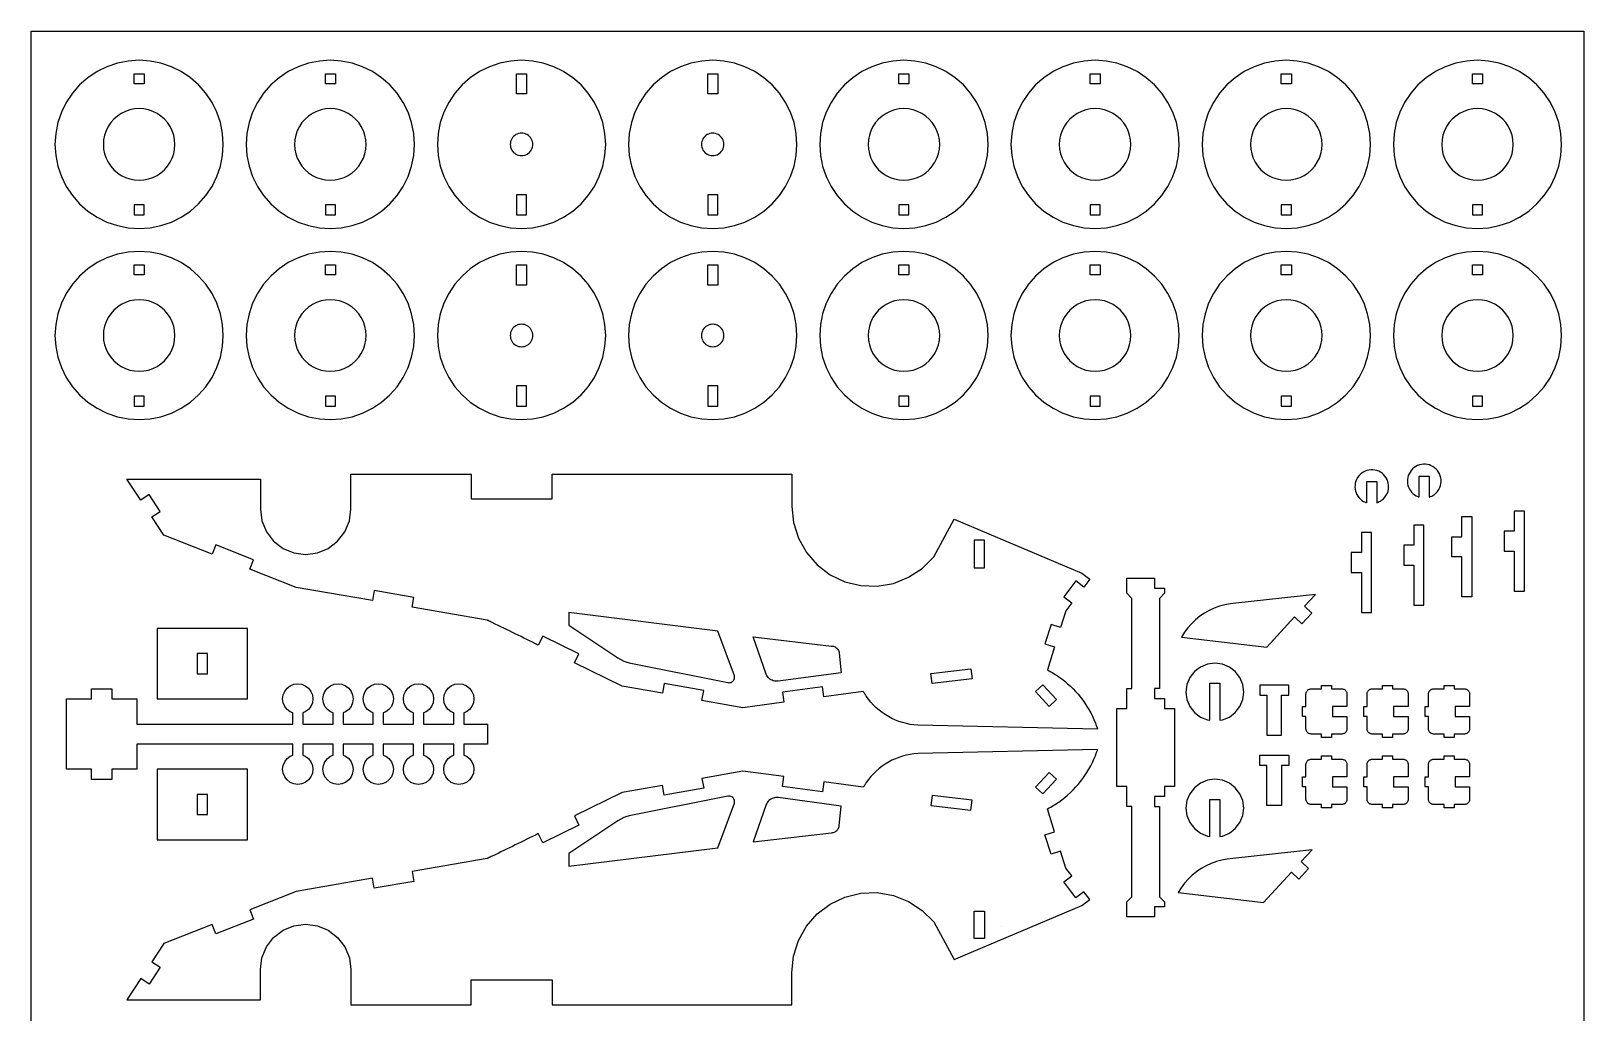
# Model space of a CAD drawing. Extents: x 2.3 to 41, y 0.4 to 54.2.
# Drawn here: x 2.27 to 40.95, y 29.72 to 54.19 of the extents above; entities that cross this region are included whole.
import ezdxf

# ---------------------------------------------------------------- set-up
doc = ezdxf.new("R2010")
doc.units = 0
doc.header["$MEASUREMENT"] = 0
doc.layers.get('0').update_dxf_attribs({"linetype": 'CONTINUOUS'})
doc.layers.add('ENGRAVE', color=1, linetype='CONTINUOUS')
doc.layers.add('LAYER_1', color=18, linetype='CONTINUOUS')

msp = doc.modelspace()

# ---------------------------------------------------------------- linework, layer by layer
msp.add_lwpolyline([(2.27, 0.425), (2.27, 54.192), (40.951, 54.192), (40.951, 0.425)], close=True)
at = {"layer": 'ENGRAVE'}
for points in [[(15.665, 39.7), (15.665, 39.386), (16.884, 38.57), (16.957, 38.526), (17.034, 38.49), (17.087, 38.47), (17.169, 38.446), (19.626, 37.956), (19.651, 37.952), (19.677, 37.954), (19.702, 37.96), (19.726, 37.971), (19.747, 37.986), (19.765, 38.004), (19.779, 38.026), (19.789, 38.05), (19.794, 38.075), (19.795, 38.101), (19.791, 38.126), (19.379, 39.239)], [(20.61, 38.108), (20.594, 38.134), (20.581, 38.161), (20.253, 39.095), (22.207, 38.864), (22.23, 38.863), (22.254, 38.859), (22.277, 38.852), (22.298, 38.842), (22.319, 38.829), (22.337, 38.814), (22.354, 38.797), (22.369, 38.778), (22.381, 38.758), (22.39, 38.736), (22.397, 38.713), (22.4, 38.69), (22.451, 38.2), (20.876, 37.989), (20.846, 37.987), (20.815, 37.988), (20.785, 37.993), (20.755, 38), (20.727, 38.011), (20.699, 38.025), (20.674, 38.042), (20.65, 38.062), (20.629, 38.083)], [(15.665, 33.378), (19.379, 33.839), (19.791, 34.952), (19.795, 34.977), (19.794, 35.003), (19.789, 35.028), (19.779, 35.052), (19.765, 35.074), (19.747, 35.092), (19.726, 35.107), (19.702, 35.118), (19.677, 35.124), (19.651, 35.126), (19.626, 35.123), (17.169, 34.632), (17.087, 34.609), (17.034, 34.588), (16.957, 34.552), (16.884, 34.508), (15.665, 33.692)], [(20.253, 33.983), (22.207, 34.214), (22.23, 34.215), (22.254, 34.22), (22.277, 34.227), (22.298, 34.236), (22.319, 34.249), (22.337, 34.264), (22.354, 34.281), (22.369, 34.3), (22.381, 34.32), (22.39, 34.342), (22.397, 34.365), (22.4, 34.389), (22.451, 34.878), (20.876, 35.089), (20.846, 35.091), (20.815, 35.09), (20.785, 35.086), (20.755, 35.078), (20.727, 35.067), (20.699, 35.053), (20.674, 35.036), (20.65, 35.017), (20.629, 34.995), (20.61, 34.971), (20.594, 34.945), (20.581, 34.917)]]:
    msp.add_lwpolyline(points, close=True, dxfattribs=at)
at = {"layer": 'LAYER_1'}
for points in [[(3.147, 50.319), (3.299, 50.091), (3.48, 49.885), (3.686, 49.704), (3.914, 49.552), (4.16, 49.431), (4.42, 49.343), (4.688, 49.289), (4.962, 49.271), (5.236, 49.289), (5.504, 49.343), (5.764, 49.431), (6.01, 49.552), (6.238, 49.704), (6.444, 49.885), (6.625, 50.091), (6.777, 50.319), (6.898, 50.565), (6.986, 50.825), (7.04, 51.094), (7.058, 51.367), (7.04, 51.641), (6.986, 51.91), (6.898, 52.169), (6.777, 52.415), (6.625, 52.643), (6.444, 52.849), (6.238, 53.03), (6.01, 53.182), (5.764, 53.303), (5.504, 53.391), (5.236, 53.445), (4.962, 53.463), (4.688, 53.445), (4.42, 53.391), (4.16, 53.303), (3.914, 53.182), (3.686, 53.03), (3.48, 52.849), (3.299, 52.643), (3.147, 52.415), (3.026, 52.169), (2.938, 51.91), (2.884, 51.641), (2.866, 51.367), (2.884, 51.094), (2.938, 50.825), (3.026, 50.565)], [(7.91, 50.319), (8.062, 50.091), (8.243, 49.885), (8.449, 49.704), (8.677, 49.552), (8.922, 49.431), (9.182, 49.343), (9.451, 49.289), (9.724, 49.271), (9.998, 49.289), (10.267, 49.343), (10.526, 49.431), (10.772, 49.552), (11, 49.704), (11.206, 49.885), (11.387, 50.091), (11.539, 50.319), (11.661, 50.565), (11.749, 50.825), (11.802, 51.094), (11.82, 51.367), (11.802, 51.641), (11.749, 51.91), (11.661, 52.169), (11.539, 52.415), (11.387, 52.643), (11.206, 52.849), (11, 53.03), (10.772, 53.182), (10.526, 53.303), (10.267, 53.391), (9.998, 53.445), (9.724, 53.463), (9.451, 53.445), (9.182, 53.391), (8.922, 53.303), (8.677, 53.182), (8.449, 53.03), (8.243, 52.849), (8.062, 52.643), (7.91, 52.415), (7.788, 52.169), (7.7, 51.91), (7.647, 51.641), (7.629, 51.367), (7.647, 51.094), (7.7, 50.825), (7.788, 50.565)], [(12.672, 50.319), (12.824, 50.091), (13.005, 49.885), (13.211, 49.704), (13.439, 49.552), (13.685, 49.431), (13.944, 49.343), (14.213, 49.289), (14.487, 49.271), (14.76, 49.289), (15.029, 49.343), (15.289, 49.431), (15.535, 49.552), (15.763, 49.704), (15.969, 49.885), (16.15, 50.091), (16.302, 50.319), (16.423, 50.565), (16.511, 50.825), (16.565, 51.094), (16.583, 51.367), (16.565, 51.641), (16.511, 51.91), (16.423, 52.169), (16.302, 52.415), (16.15, 52.643), (15.969, 52.849), (15.763, 53.03), (15.535, 53.182), (15.289, 53.303), (15.029, 53.391), (14.76, 53.445), (14.487, 53.463), (14.213, 53.445), (13.944, 53.391), (13.685, 53.303), (13.439, 53.182), (13.211, 53.03), (13.005, 52.849), (12.824, 52.643), (12.672, 52.415), (12.551, 52.169), (12.463, 51.91), (12.409, 51.641), (12.391, 51.367), (12.409, 51.094), (12.463, 50.825), (12.551, 50.565)], [(17.434, 50.319), (17.587, 50.091), (17.767, 49.885), (17.974, 49.704), (18.201, 49.552), (18.447, 49.431), (18.707, 49.343), (18.976, 49.289), (19.249, 49.271), (19.523, 49.289), (19.792, 49.343), (20.051, 49.431), (20.297, 49.552), (20.525, 49.704), (20.731, 49.885), (20.912, 50.091), (21.064, 50.319), (21.186, 50.565), (21.274, 50.825), (21.327, 51.094), (21.345, 51.367), (21.327, 51.641), (21.274, 51.91), (21.186, 52.169), (21.064, 52.415), (20.912, 52.643), (20.731, 52.849), (20.525, 53.03), (20.297, 53.182), (20.051, 53.303), (19.792, 53.391), (19.523, 53.445), (19.249, 53.463), (18.976, 53.445), (18.707, 53.391), (18.447, 53.303), (18.201, 53.182), (17.974, 53.03), (17.767, 52.849), (17.587, 52.643), (17.434, 52.415), (17.313, 52.169), (17.225, 51.91), (17.172, 51.641), (17.154, 51.367), (17.172, 51.094), (17.225, 50.825), (17.313, 50.565)], [(22.197, 50.319), (22.349, 50.091), (22.53, 49.885), (22.736, 49.704), (22.964, 49.552), (23.21, 49.431), (23.469, 49.343), (23.738, 49.289), (24.012, 49.271), (24.285, 49.289), (24.554, 49.343), (24.814, 49.431), (25.06, 49.552), (25.288, 49.704), (25.494, 49.885), (25.674, 50.091), (25.827, 50.319), (25.948, 50.565), (26.036, 50.825), (26.09, 51.094), (26.107, 51.367), (26.09, 51.641), (26.036, 51.91), (25.948, 52.169), (25.827, 52.415), (25.674, 52.643), (25.494, 52.849), (25.288, 53.03), (25.06, 53.182), (24.814, 53.303), (24.554, 53.391), (24.285, 53.445), (24.012, 53.463), (23.738, 53.445), (23.469, 53.391), (23.21, 53.303), (22.964, 53.182), (22.736, 53.03), (22.53, 52.849), (22.349, 52.643), (22.197, 52.415), (22.076, 52.169), (21.987, 51.91), (21.934, 51.641), (21.916, 51.367), (21.934, 51.094), (21.987, 50.825), (22.076, 50.565)], [(27.112, 50.091), (27.292, 49.885), (27.498, 49.704), (27.726, 49.552), (27.972, 49.431), (28.232, 49.343), (28.501, 49.289), (28.774, 49.271), (29.048, 49.289), (29.317, 49.343), (29.576, 49.431), (29.822, 49.552), (30.05, 49.704), (30.256, 49.885), (30.437, 50.091), (30.589, 50.319), (30.71, 50.565), (30.798, 50.825), (30.852, 51.094), (30.87, 51.367), (30.852, 51.641), (30.798, 51.91), (30.71, 52.169), (30.589, 52.415), (30.437, 52.643), (30.256, 52.849), (30.05, 53.03), (29.822, 53.182), (29.576, 53.303), (29.317, 53.391), (29.048, 53.445), (28.774, 53.463), (28.501, 53.445), (28.232, 53.391), (27.972, 53.303), (27.726, 53.182), (27.498, 53.03), (27.292, 52.849), (27.112, 52.643), (26.959, 52.415), (26.838, 52.169), (26.75, 51.91), (26.696, 51.641), (26.679, 51.367), (26.696, 51.094), (26.75, 50.825), (26.838, 50.565), (26.959, 50.319)], [(31.874, 50.091), (32.055, 49.885), (32.261, 49.704), (32.489, 49.552), (32.735, 49.431), (32.994, 49.343), (33.263, 49.289), (33.537, 49.271), (33.81, 49.289), (34.079, 49.343), (34.339, 49.431), (34.584, 49.552), (34.812, 49.704), (35.019, 49.885), (35.199, 50.091), (35.352, 50.319), (35.473, 50.565), (35.561, 50.825), (35.614, 51.094), (35.632, 51.367), (35.614, 51.641), (35.561, 51.91), (35.473, 52.169), (35.352, 52.415), (35.199, 52.643), (35.019, 52.849), (34.812, 53.03), (34.584, 53.182), (34.339, 53.303), (34.079, 53.391), (33.81, 53.445), (33.537, 53.463), (33.263, 53.445), (32.994, 53.391), (32.735, 53.303), (32.489, 53.182), (32.261, 53.03), (32.055, 52.849), (31.874, 52.643), (31.722, 52.415), (31.6, 52.169), (31.512, 51.91), (31.459, 51.641), (31.441, 51.367), (31.459, 51.094), (31.512, 50.825), (31.6, 50.565), (31.722, 50.319)], [(36.636, 50.091), (36.817, 49.885), (37.023, 49.704), (37.251, 49.552), (37.497, 49.431), (37.757, 49.343), (38.026, 49.289), (38.299, 49.271), (38.573, 49.289), (38.841, 49.343), (39.101, 49.431), (39.347, 49.552), (39.575, 49.704), (39.781, 49.885), (39.962, 50.091), (40.114, 50.319), (40.235, 50.565), (40.323, 50.825), (40.377, 51.094), (40.395, 51.367), (40.377, 51.641), (40.323, 51.91), (40.235, 52.169), (40.114, 52.415), (39.962, 52.643), (39.781, 52.849), (39.575, 53.03), (39.347, 53.182), (39.101, 53.303), (38.841, 53.391), (38.573, 53.445), (38.299, 53.463), (38.026, 53.445), (37.757, 53.391), (37.497, 53.303), (37.251, 53.182), (37.023, 53.03), (36.817, 52.849), (36.636, 52.643), (36.484, 52.415), (36.363, 52.169), (36.275, 51.91), (36.221, 51.641), (36.203, 51.367), (36.221, 51.094), (36.275, 50.825), (36.363, 50.565), (36.484, 50.319)], [(4.837, 53.125), (5.087, 53.125), (5.087, 52.875), (4.837, 52.875)], [(9.6, 53.125), (9.849, 53.125), (9.849, 52.875), (9.6, 52.875)], [(14.362, 52.624), (14.362, 53.125), (14.612, 53.125), (14.612, 52.624)], [(19.124, 52.624), (19.124, 53.125), (19.374, 53.125), (19.374, 52.624)], [(23.887, 53.125), (24.137, 53.125), (24.137, 52.875), (23.887, 52.875)], [(28.649, 53.125), (28.899, 53.125), (28.899, 52.875), (28.649, 52.875)], [(33.412, 53.125), (33.662, 53.125), (33.662, 52.875), (33.412, 52.875)], [(38.174, 53.125), (38.424, 53.125), (38.424, 52.875), (38.174, 52.875)], [(4.139, 51.026), (4.19, 50.922), (4.255, 50.825), (4.332, 50.737), (4.42, 50.66), (4.516, 50.595), (4.621, 50.544), (4.731, 50.506), (4.846, 50.484), (4.962, 50.476), (5.078, 50.484), (5.193, 50.506), (5.303, 50.544), (5.408, 50.595), (5.505, 50.66), (5.592, 50.737), (5.669, 50.825), (5.734, 50.922), (5.785, 51.026), (5.823, 51.136), (5.846, 51.251), (5.853, 51.367), (5.846, 51.483), (5.823, 51.598), (5.785, 51.708), (5.734, 51.813), (5.669, 51.91), (5.592, 51.997), (5.505, 52.074), (5.408, 52.139), (5.303, 52.19), (5.193, 52.228), (5.078, 52.251), (4.962, 52.258), (4.846, 52.251), (4.731, 52.228), (4.621, 52.19), (4.516, 52.139), (4.42, 52.074), (4.332, 51.997), (4.255, 51.91), (4.19, 51.813), (4.139, 51.708), (4.101, 51.598), (4.078, 51.483), (4.071, 51.367), (4.078, 51.251), (4.101, 51.136)], [(8.901, 51.026), (8.953, 50.922), (9.017, 50.825), (9.094, 50.737), (9.182, 50.66), (9.279, 50.595), (9.383, 50.544), (9.494, 50.506), (9.608, 50.484), (9.724, 50.476), (9.841, 50.484), (9.955, 50.506), (10.066, 50.544), (10.17, 50.595), (10.267, 50.66), (10.355, 50.737), (10.431, 50.825), (10.496, 50.922), (10.548, 51.026), (10.585, 51.136), (10.608, 51.251), (10.616, 51.367), (10.608, 51.483), (10.585, 51.598), (10.548, 51.708), (10.496, 51.813), (10.431, 51.91), (10.355, 51.997), (10.267, 52.074), (10.17, 52.139), (10.066, 52.19), (9.955, 52.228), (9.841, 52.251), (9.724, 52.258), (9.608, 52.251), (9.494, 52.228), (9.383, 52.19), (9.279, 52.139), (9.182, 52.074), (9.094, 51.997), (9.017, 51.91), (8.953, 51.813), (8.901, 51.708), (8.864, 51.598), (8.841, 51.483), (8.833, 51.367), (8.841, 51.251), (8.864, 51.136)], [(23.188, 51.026), (23.24, 50.922), (23.305, 50.825), (23.382, 50.737), (23.469, 50.66), (23.566, 50.595), (23.671, 50.544), (23.781, 50.506), (23.895, 50.484), (24.012, 50.476), (24.128, 50.484), (24.242, 50.506), (24.353, 50.544), (24.457, 50.595), (24.554, 50.66), (24.642, 50.737), (24.719, 50.825), (24.784, 50.922), (24.835, 51.026), (24.873, 51.136), (24.895, 51.251), (24.903, 51.367), (24.895, 51.483), (24.873, 51.598), (24.835, 51.708), (24.784, 51.813), (24.719, 51.91), (24.642, 51.997), (24.554, 52.074), (24.457, 52.139), (24.353, 52.19), (24.242, 52.228), (24.128, 52.251), (24.012, 52.258), (23.895, 52.251), (23.781, 52.228), (23.671, 52.19), (23.566, 52.139), (23.469, 52.074), (23.382, 51.997), (23.305, 51.91), (23.24, 51.813), (23.188, 51.708), (23.151, 51.598), (23.128, 51.483), (23.121, 51.367), (23.128, 51.251), (23.151, 51.136)], [(28.002, 50.922), (28.067, 50.825), (28.144, 50.737), (28.232, 50.66), (28.329, 50.595), (28.433, 50.544), (28.544, 50.506), (28.658, 50.484), (28.774, 50.476), (28.891, 50.484), (29.005, 50.506), (29.115, 50.544), (29.22, 50.595), (29.317, 50.66), (29.404, 50.737), (29.481, 50.825), (29.546, 50.922), (29.598, 51.026), (29.635, 51.136), (29.658, 51.251), (29.665, 51.367), (29.658, 51.483), (29.635, 51.598), (29.598, 51.708), (29.546, 51.813), (29.481, 51.91), (29.404, 51.997), (29.317, 52.074), (29.22, 52.139), (29.115, 52.19), (29.005, 52.228), (28.891, 52.251), (28.774, 52.258), (28.658, 52.251), (28.544, 52.228), (28.433, 52.19), (28.329, 52.139), (28.232, 52.074), (28.144, 51.997), (28.067, 51.91), (28.002, 51.813), (27.951, 51.708), (27.913, 51.598), (27.891, 51.483), (27.883, 51.367), (27.891, 51.251), (27.913, 51.136), (27.951, 51.026)], [(32.765, 50.922), (32.83, 50.825), (32.906, 50.737), (32.994, 50.66), (33.091, 50.595), (33.196, 50.544), (33.306, 50.506), (33.42, 50.484), (33.537, 50.476), (33.653, 50.484), (33.767, 50.506), (33.878, 50.544), (33.982, 50.595), (34.079, 50.66), (34.167, 50.737), (34.244, 50.825), (34.308, 50.922), (34.36, 51.026), (34.397, 51.136), (34.42, 51.251), (34.428, 51.367), (34.42, 51.483), (34.397, 51.598), (34.36, 51.708), (34.308, 51.813), (34.244, 51.91), (34.167, 51.997), (34.079, 52.074), (33.982, 52.139), (33.878, 52.19), (33.767, 52.228), (33.653, 52.251), (33.537, 52.258), (33.42, 52.251), (33.306, 52.228), (33.196, 52.19), (33.091, 52.139), (32.994, 52.074), (32.906, 51.997), (32.83, 51.91), (32.765, 51.813), (32.713, 51.708), (32.676, 51.598), (32.653, 51.483), (32.645, 51.367), (32.653, 51.251), (32.676, 51.136), (32.713, 51.026)], [(37.592, 50.825), (37.669, 50.737), (37.757, 50.66), (37.853, 50.595), (37.958, 50.544), (38.068, 50.506), (38.183, 50.484), (38.299, 50.476), (38.415, 50.484), (38.53, 50.506), (38.64, 50.544), (38.745, 50.595), (38.842, 50.66), (38.929, 50.737), (39.006, 50.825), (39.071, 50.922), (39.122, 51.026), (39.16, 51.136), (39.183, 51.251), (39.19, 51.367), (39.183, 51.483), (39.16, 51.598), (39.122, 51.708), (39.071, 51.813), (39.006, 51.91), (38.929, 51.997), (38.842, 52.074), (38.745, 52.139), (38.64, 52.19), (38.53, 52.228), (38.415, 52.251), (38.299, 52.258), (38.183, 52.251), (38.068, 52.228), (37.958, 52.19), (37.853, 52.139), (37.757, 52.074), (37.669, 51.997), (37.592, 51.91), (37.527, 51.813), (37.476, 51.708), (37.438, 51.598), (37.416, 51.483), (37.408, 51.367), (37.416, 51.251), (37.438, 51.136), (37.476, 51.026), (37.527, 50.922)], [(14.228, 51.26), (14.244, 51.227), (14.265, 51.197), (14.289, 51.169), (14.316, 51.145), (14.347, 51.125), (14.38, 51.108), (14.414, 51.097), (14.45, 51.09), (14.487, 51.087), (14.523, 51.09), (14.559, 51.097), (14.594, 51.108), (14.627, 51.125), (14.657, 51.145), (14.685, 51.169), (14.709, 51.197), (14.729, 51.227), (14.746, 51.26), (14.757, 51.295), (14.765, 51.331), (14.767, 51.367), (14.765, 51.404), (14.757, 51.44), (14.746, 51.474), (14.729, 51.507), (14.709, 51.538), (14.685, 51.565), (14.657, 51.589), (14.627, 51.61), (14.594, 51.626), (14.559, 51.638), (14.523, 51.645), (14.487, 51.647), (14.45, 51.645), (14.414, 51.638), (14.38, 51.626), (14.347, 51.61), (14.316, 51.589), (14.289, 51.565), (14.265, 51.538), (14.244, 51.507), (14.228, 51.474), (14.216, 51.44), (14.209, 51.404), (14.207, 51.367), (14.209, 51.331), (14.216, 51.295)], [(18.991, 51.26), (19.007, 51.227), (19.027, 51.197), (19.051, 51.169), (19.079, 51.145), (19.109, 51.125), (19.142, 51.108), (19.177, 51.097), (19.213, 51.09), (19.249, 51.087), (19.286, 51.09), (19.322, 51.097), (19.356, 51.108), (19.389, 51.125), (19.42, 51.145), (19.447, 51.169), (19.471, 51.197), (19.492, 51.227), (19.508, 51.26), (19.52, 51.295), (19.527, 51.331), (19.529, 51.367), (19.527, 51.404), (19.52, 51.44), (19.508, 51.474), (19.492, 51.507), (19.471, 51.538), (19.447, 51.565), (19.42, 51.589), (19.389, 51.61), (19.356, 51.626), (19.322, 51.638), (19.286, 51.645), (19.249, 51.647), (19.213, 51.645), (19.177, 51.638), (19.142, 51.626), (19.109, 51.61), (19.079, 51.589), (19.051, 51.565), (19.027, 51.538), (19.007, 51.507), (18.991, 51.474), (18.979, 51.44), (18.972, 51.404), (18.969, 51.367), (18.972, 51.331), (18.979, 51.295)], [(14.362, 49.608), (14.612, 49.608), (14.612, 50.109), (14.362, 50.109)], [(19.124, 49.608), (19.374, 49.608), (19.374, 50.109), (19.124, 50.109)], [(4.837, 49.608), (5.087, 49.608), (5.087, 49.858), (4.837, 49.858)], [(9.6, 49.608), (9.849, 49.608), (9.849, 49.858), (9.6, 49.858)], [(23.887, 49.608), (24.137, 49.608), (24.137, 49.858), (23.887, 49.858)], [(28.649, 49.608), (28.899, 49.608), (28.899, 49.858), (28.649, 49.858)], [(33.412, 49.608), (33.662, 49.608), (33.662, 49.858), (33.412, 49.858)], [(38.174, 49.608), (38.424, 49.608), (38.424, 49.858), (38.174, 49.858)], [(3.147, 45.557), (3.299, 45.329), (3.48, 45.123), (3.686, 44.942), (3.914, 44.79), (4.16, 44.669), (4.42, 44.58), (4.688, 44.527), (4.962, 44.509), (5.236, 44.527), (5.504, 44.58), (5.764, 44.669), (6.01, 44.79), (6.238, 44.942), (6.444, 45.123), (6.625, 45.329), (6.777, 45.557), (6.898, 45.803), (6.986, 46.062), (7.04, 46.331), (7.058, 46.605), (7.04, 46.878), (6.986, 47.147), (6.898, 47.407), (6.777, 47.653), (6.625, 47.88), (6.444, 48.087), (6.238, 48.267), (6.01, 48.42), (5.764, 48.541), (5.504, 48.629), (5.236, 48.682), (4.962, 48.7), (4.688, 48.682), (4.42, 48.629), (4.16, 48.541), (3.914, 48.42), (3.686, 48.267), (3.48, 48.087), (3.299, 47.88), (3.147, 47.653), (3.026, 47.407), (2.938, 47.147), (2.884, 46.878), (2.866, 46.605), (2.884, 46.331), (2.938, 46.062), (3.026, 45.803)], [(4.837, 48.363), (5.087, 48.363), (5.087, 48.113), (4.837, 48.113)], [(7.91, 45.557), (8.062, 45.329), (8.243, 45.123), (8.449, 44.942), (8.677, 44.79), (8.922, 44.669), (9.182, 44.58), (9.451, 44.527), (9.724, 44.509), (9.998, 44.527), (10.267, 44.58), (10.526, 44.669), (10.772, 44.79), (11, 44.942), (11.206, 45.123), (11.387, 45.329), (11.539, 45.557), (11.661, 45.803), (11.749, 46.062), (11.802, 46.331), (11.82, 46.605), (11.802, 46.878), (11.749, 47.147), (11.661, 47.407), (11.539, 47.653), (11.387, 47.88), (11.206, 48.087), (11, 48.267), (10.772, 48.42), (10.526, 48.541), (10.267, 48.629), (9.998, 48.682), (9.724, 48.7), (9.451, 48.682), (9.182, 48.629), (8.922, 48.541), (8.677, 48.42), (8.449, 48.267), (8.243, 48.087), (8.062, 47.88), (7.91, 47.653), (7.788, 47.407), (7.7, 47.147), (7.647, 46.878), (7.629, 46.605), (7.647, 46.331), (7.7, 46.062), (7.788, 45.803)], [(9.6, 48.363), (9.849, 48.363), (9.849, 48.113), (9.6, 48.113)], [(12.672, 45.557), (12.824, 45.329), (13.005, 45.123), (13.211, 44.942), (13.439, 44.79), (13.685, 44.669), (13.944, 44.58), (14.213, 44.527), (14.487, 44.509), (14.76, 44.527), (15.029, 44.58), (15.289, 44.669), (15.535, 44.79), (15.763, 44.942), (15.969, 45.123), (16.15, 45.329), (16.302, 45.557), (16.423, 45.803), (16.511, 46.062), (16.565, 46.331), (16.583, 46.605), (16.565, 46.878), (16.511, 47.147), (16.423, 47.407), (16.302, 47.653), (16.15, 47.88), (15.969, 48.087), (15.763, 48.267), (15.535, 48.42), (15.289, 48.541), (15.029, 48.629), (14.76, 48.682), (14.487, 48.7), (14.213, 48.682), (13.944, 48.629), (13.685, 48.541), (13.439, 48.42), (13.211, 48.267), (13.005, 48.087), (12.824, 47.88), (12.672, 47.653), (12.551, 47.407), (12.463, 47.147), (12.409, 46.878), (12.391, 46.605), (12.409, 46.331), (12.463, 46.062), (12.551, 45.803)], [(14.362, 47.862), (14.362, 48.363), (14.612, 48.363), (14.612, 47.862)], [(17.587, 45.329), (17.767, 45.123), (17.974, 44.942), (18.201, 44.79), (18.447, 44.669), (18.707, 44.58), (18.976, 44.527), (19.249, 44.509), (19.523, 44.527), (19.792, 44.58), (20.051, 44.669), (20.297, 44.79), (20.525, 44.942), (20.731, 45.123), (20.912, 45.329), (21.064, 45.557), (21.186, 45.803), (21.274, 46.062), (21.327, 46.331), (21.345, 46.605), (21.327, 46.878), (21.274, 47.147), (21.186, 47.407), (21.064, 47.653), (20.912, 47.88), (20.731, 48.087), (20.525, 48.267), (20.297, 48.42), (20.051, 48.541), (19.792, 48.629), (19.523, 48.682), (19.249, 48.7), (18.976, 48.682), (18.707, 48.629), (18.447, 48.541), (18.201, 48.42), (17.974, 48.267), (17.767, 48.087), (17.587, 47.88), (17.434, 47.653), (17.313, 47.407), (17.225, 47.147), (17.172, 46.878), (17.154, 46.605), (17.172, 46.331), (17.225, 46.062), (17.313, 45.803), (17.434, 45.557)], [(19.124, 47.862), (19.124, 48.363), (19.374, 48.363), (19.374, 47.862)], [(22.349, 45.329), (22.53, 45.123), (22.736, 44.942), (22.964, 44.79), (23.21, 44.669), (23.469, 44.58), (23.738, 44.527), (24.012, 44.509), (24.285, 44.527), (24.554, 44.58), (24.814, 44.669), (25.06, 44.79), (25.288, 44.942), (25.494, 45.123), (25.674, 45.329), (25.827, 45.557), (25.948, 45.803), (26.036, 46.062), (26.09, 46.331), (26.107, 46.605), (26.09, 46.878), (26.036, 47.147), (25.948, 47.407), (25.827, 47.653), (25.674, 47.88), (25.494, 48.087), (25.288, 48.267), (25.06, 48.42), (24.814, 48.541), (24.554, 48.629), (24.285, 48.682), (24.012, 48.7), (23.738, 48.682), (23.469, 48.629), (23.21, 48.541), (22.964, 48.42), (22.736, 48.267), (22.53, 48.087), (22.349, 47.88), (22.197, 47.653), (22.076, 47.407), (21.987, 47.147), (21.934, 46.878), (21.916, 46.605), (21.934, 46.331), (21.987, 46.062), (22.076, 45.803), (22.197, 45.557)], [(23.887, 48.363), (24.137, 48.363), (24.137, 48.113), (23.887, 48.113)], [(27.112, 45.329), (27.292, 45.123), (27.498, 44.942), (27.726, 44.79), (27.972, 44.669), (28.232, 44.58), (28.501, 44.527), (28.774, 44.509), (29.048, 44.527), (29.317, 44.58), (29.576, 44.669), (29.822, 44.79), (30.05, 44.942), (30.256, 45.123), (30.437, 45.329), (30.589, 45.557), (30.71, 45.803), (30.798, 46.062), (30.852, 46.331), (30.87, 46.605), (30.852, 46.878), (30.798, 47.147), (30.71, 47.407), (30.589, 47.653), (30.437, 47.88), (30.256, 48.087), (30.05, 48.267), (29.822, 48.42), (29.576, 48.541), (29.317, 48.629), (29.048, 48.682), (28.774, 48.7), (28.501, 48.682), (28.232, 48.629), (27.972, 48.541), (27.726, 48.42), (27.498, 48.267), (27.292, 48.087), (27.112, 47.88), (26.959, 47.653), (26.838, 47.407), (26.75, 47.147), (26.696, 46.878), (26.679, 46.605), (26.696, 46.331), (26.75, 46.062), (26.838, 45.803), (26.959, 45.557)], [(28.649, 48.363), (28.899, 48.363), (28.899, 48.113), (28.649, 48.113)], [(32.055, 45.123), (32.261, 44.942), (32.489, 44.79), (32.735, 44.669), (32.994, 44.58), (33.263, 44.527), (33.537, 44.509), (33.81, 44.527), (34.079, 44.58), (34.339, 44.669), (34.584, 44.79), (34.812, 44.942), (35.019, 45.123), (35.199, 45.329), (35.352, 45.557), (35.473, 45.803), (35.561, 46.062), (35.614, 46.331), (35.632, 46.605), (35.614, 46.878), (35.561, 47.147), (35.473, 47.407), (35.352, 47.653), (35.199, 47.88), (35.019, 48.087), (34.812, 48.267), (34.584, 48.42), (34.339, 48.541), (34.079, 48.629), (33.81, 48.682), (33.537, 48.7), (33.263, 48.682), (32.994, 48.629), (32.735, 48.541), (32.489, 48.42), (32.261, 48.267), (32.055, 48.087), (31.874, 47.88), (31.722, 47.653), (31.6, 47.407), (31.512, 47.147), (31.459, 46.878), (31.441, 46.605), (31.459, 46.331), (31.512, 46.062), (31.6, 45.803), (31.722, 45.557), (31.874, 45.329)], [(33.412, 48.113), (33.412, 48.363), (33.662, 48.363), (33.662, 48.113)], [(37.023, 44.942), (37.251, 44.79), (37.497, 44.669), (37.757, 44.58), (38.026, 44.527), (38.299, 44.509), (38.573, 44.527), (38.841, 44.58), (39.101, 44.669), (39.347, 44.79), (39.575, 44.942), (39.781, 45.123), (39.962, 45.329), (40.114, 45.557), (40.235, 45.803), (40.323, 46.062), (40.377, 46.331), (40.395, 46.605), (40.377, 46.878), (40.323, 47.147), (40.235, 47.407), (40.114, 47.653), (39.962, 47.88), (39.781, 48.087), (39.575, 48.267), (39.347, 48.42), (39.101, 48.541), (38.841, 48.629), (38.573, 48.682), (38.299, 48.7), (38.026, 48.682), (37.757, 48.629), (37.497, 48.541), (37.251, 48.42), (37.023, 48.267), (36.817, 48.087), (36.636, 47.88), (36.484, 47.653), (36.363, 47.407), (36.275, 47.147), (36.221, 46.878), (36.203, 46.605), (36.221, 46.331), (36.275, 46.062), (36.363, 45.803), (36.484, 45.557), (36.636, 45.329), (36.817, 45.123)], [(38.174, 48.363), (38.424, 48.363), (38.424, 48.113), (38.174, 48.113)], [(4.139, 46.264), (4.19, 46.159), (4.255, 46.062), (4.332, 45.975), (4.42, 45.898), (4.516, 45.833), (4.621, 45.781), (4.731, 45.744), (4.846, 45.721), (4.962, 45.714), (5.078, 45.721), (5.193, 45.744), (5.303, 45.781), (5.408, 45.833), (5.505, 45.898), (5.592, 45.975), (5.669, 46.062), (5.734, 46.159), (5.785, 46.264), (5.823, 46.374), (5.846, 46.488), (5.853, 46.605), (5.846, 46.721), (5.823, 46.835), (5.785, 46.946), (5.734, 47.05), (5.669, 47.147), (5.592, 47.235), (5.505, 47.312), (5.408, 47.376), (5.303, 47.428), (5.193, 47.465), (5.078, 47.488), (4.962, 47.496), (4.846, 47.488), (4.731, 47.465), (4.621, 47.428), (4.516, 47.376), (4.42, 47.312), (4.332, 47.235), (4.255, 47.147), (4.19, 47.05), (4.139, 46.946), (4.101, 46.835), (4.078, 46.721), (4.071, 46.605), (4.078, 46.488), (4.101, 46.374)], [(8.901, 46.264), (8.953, 46.159), (9.017, 46.062), (9.094, 45.975), (9.182, 45.898), (9.279, 45.833), (9.383, 45.781), (9.494, 45.744), (9.608, 45.721), (9.724, 45.714), (9.841, 45.721), (9.955, 45.744), (10.066, 45.781), (10.17, 45.833), (10.267, 45.898), (10.355, 45.975), (10.431, 46.062), (10.496, 46.159), (10.548, 46.264), (10.585, 46.374), (10.608, 46.488), (10.616, 46.605), (10.608, 46.721), (10.585, 46.835), (10.548, 46.946), (10.496, 47.05), (10.431, 47.147), (10.355, 47.235), (10.267, 47.312), (10.17, 47.376), (10.066, 47.428), (9.955, 47.465), (9.841, 47.488), (9.724, 47.496), (9.608, 47.488), (9.494, 47.465), (9.383, 47.428), (9.279, 47.376), (9.182, 47.312), (9.094, 47.235), (9.017, 47.147), (8.953, 47.05), (8.901, 46.946), (8.864, 46.835), (8.841, 46.721), (8.833, 46.605), (8.841, 46.488), (8.864, 46.374)], [(23.24, 46.159), (23.305, 46.062), (23.382, 45.975), (23.469, 45.898), (23.566, 45.833), (23.671, 45.781), (23.781, 45.744), (23.895, 45.721), (24.012, 45.714), (24.128, 45.721), (24.242, 45.744), (24.353, 45.781), (24.457, 45.833), (24.554, 45.898), (24.642, 45.975), (24.719, 46.062), (24.784, 46.159), (24.835, 46.264), (24.873, 46.374), (24.895, 46.488), (24.903, 46.605), (24.895, 46.721), (24.873, 46.835), (24.835, 46.946), (24.784, 47.05), (24.719, 47.147), (24.642, 47.235), (24.554, 47.312), (24.457, 47.376), (24.353, 47.428), (24.242, 47.465), (24.128, 47.488), (24.012, 47.496), (23.895, 47.488), (23.781, 47.465), (23.671, 47.428), (23.566, 47.376), (23.469, 47.312), (23.382, 47.235), (23.305, 47.147), (23.24, 47.05), (23.188, 46.946), (23.151, 46.835), (23.128, 46.721), (23.121, 46.605), (23.128, 46.488), (23.151, 46.374), (23.188, 46.264)], [(28.002, 46.159), (28.067, 46.062), (28.144, 45.975), (28.232, 45.898), (28.329, 45.833), (28.433, 45.781), (28.544, 45.744), (28.658, 45.721), (28.774, 45.714), (28.891, 45.721), (29.005, 45.744), (29.115, 45.781), (29.22, 45.833), (29.317, 45.898), (29.404, 45.975), (29.481, 46.062), (29.546, 46.159), (29.598, 46.264), (29.635, 46.374), (29.658, 46.488), (29.665, 46.605), (29.658, 46.721), (29.635, 46.835), (29.598, 46.946), (29.546, 47.05), (29.481, 47.147), (29.404, 47.235), (29.317, 47.312), (29.22, 47.376), (29.115, 47.428), (29.005, 47.465), (28.891, 47.488), (28.774, 47.496), (28.658, 47.488), (28.544, 47.465), (28.433, 47.428), (28.329, 47.376), (28.232, 47.312), (28.144, 47.235), (28.067, 47.147), (28.002, 47.05), (27.951, 46.946), (27.913, 46.835), (27.891, 46.721), (27.883, 46.605), (27.891, 46.488), (27.913, 46.374), (27.951, 46.264)], [(32.83, 46.062), (32.906, 45.975), (32.994, 45.898), (33.091, 45.833), (33.196, 45.781), (33.306, 45.744), (33.42, 45.721), (33.537, 45.714), (33.653, 45.721), (33.767, 45.744), (33.878, 45.781), (33.982, 45.833), (34.079, 45.898), (34.167, 45.975), (34.244, 46.062), (34.308, 46.159), (34.36, 46.264), (34.397, 46.374), (34.42, 46.488), (34.428, 46.605), (34.42, 46.721), (34.397, 46.835), (34.36, 46.946), (34.308, 47.05), (34.244, 47.147), (34.167, 47.235), (34.079, 47.312), (33.982, 47.376), (33.878, 47.428), (33.767, 47.465), (33.653, 47.488), (33.537, 47.496), (33.42, 47.488), (33.306, 47.465), (33.196, 47.428), (33.091, 47.376), (32.994, 47.312), (32.906, 47.235), (32.83, 47.147), (32.765, 47.05), (32.713, 46.946), (32.676, 46.835), (32.653, 46.721), (32.645, 46.605), (32.653, 46.488), (32.676, 46.374), (32.713, 46.264), (32.765, 46.159)], [(37.592, 46.062), (37.669, 45.975), (37.757, 45.898), (37.853, 45.833), (37.958, 45.781), (38.068, 45.744), (38.183, 45.721), (38.299, 45.714), (38.415, 45.721), (38.53, 45.744), (38.64, 45.781), (38.745, 45.833), (38.842, 45.898), (38.929, 45.975), (39.006, 46.062), (39.071, 46.159), (39.122, 46.264), (39.16, 46.374), (39.183, 46.488), (39.19, 46.605), (39.183, 46.721), (39.16, 46.835), (39.122, 46.946), (39.071, 47.05), (39.006, 47.147), (38.929, 47.235), (38.842, 47.312), (38.745, 47.376), (38.64, 47.428), (38.53, 47.465), (38.415, 47.488), (38.299, 47.496), (38.183, 47.488), (38.068, 47.465), (37.958, 47.428), (37.853, 47.376), (37.757, 47.312), (37.669, 47.235), (37.592, 47.147), (37.527, 47.05), (37.476, 46.946), (37.438, 46.835), (37.416, 46.721), (37.408, 46.605), (37.416, 46.488), (37.438, 46.374), (37.476, 46.264), (37.527, 46.159)], [(14.244, 46.465), (14.265, 46.434), (14.289, 46.407), (14.316, 46.383), (14.347, 46.362), (14.38, 46.346), (14.414, 46.334), (14.45, 46.327), (14.487, 46.325), (14.523, 46.327), (14.559, 46.334), (14.594, 46.346), (14.627, 46.362), (14.657, 46.383), (14.685, 46.407), (14.709, 46.434), (14.729, 46.465), (14.746, 46.498), (14.757, 46.532), (14.765, 46.568), (14.767, 46.605), (14.765, 46.641), (14.757, 46.677), (14.746, 46.712), (14.729, 46.745), (14.709, 46.775), (14.685, 46.803), (14.657, 46.827), (14.627, 46.847), (14.594, 46.863), (14.559, 46.875), (14.523, 46.882), (14.487, 46.885), (14.45, 46.882), (14.414, 46.875), (14.38, 46.863), (14.347, 46.847), (14.316, 46.827), (14.289, 46.803), (14.265, 46.775), (14.244, 46.745), (14.228, 46.712), (14.216, 46.677), (14.209, 46.641), (14.207, 46.605), (14.209, 46.568), (14.216, 46.532), (14.228, 46.498)], [(19.007, 46.465), (19.027, 46.434), (19.051, 46.407), (19.079, 46.383), (19.109, 46.362), (19.142, 46.346), (19.177, 46.334), (19.213, 46.327), (19.249, 46.325), (19.286, 46.327), (19.322, 46.334), (19.356, 46.346), (19.389, 46.362), (19.42, 46.383), (19.447, 46.407), (19.471, 46.434), (19.492, 46.465), (19.508, 46.498), (19.52, 46.532), (19.527, 46.568), (19.529, 46.605), (19.527, 46.641), (19.52, 46.677), (19.508, 46.712), (19.492, 46.745), (19.471, 46.775), (19.447, 46.803), (19.42, 46.827), (19.389, 46.847), (19.356, 46.863), (19.322, 46.875), (19.286, 46.882), (19.249, 46.885), (19.213, 46.882), (19.177, 46.875), (19.142, 46.863), (19.109, 46.847), (19.079, 46.827), (19.051, 46.803), (19.027, 46.775), (19.007, 46.745), (18.991, 46.712), (18.979, 46.677), (18.972, 46.641), (18.969, 46.605), (18.972, 46.568), (18.979, 46.532), (18.991, 46.498)], [(14.362, 44.846), (14.612, 44.846), (14.612, 45.347), (14.362, 45.347)], [(19.124, 44.846), (19.374, 44.846), (19.374, 45.347), (19.124, 45.347)], [(4.837, 44.846), (5.087, 44.846), (5.087, 45.096), (4.837, 45.096)], [(9.6, 44.846), (9.849, 44.846), (9.849, 45.096), (9.6, 45.096)], [(23.887, 44.846), (24.137, 44.846), (24.137, 45.096), (23.887, 45.096)], [(28.649, 44.846), (28.899, 44.846), (28.899, 45.096), (28.649, 45.096)], [(33.412, 44.846), (33.662, 44.846), (33.662, 45.096), (33.412, 45.096)], [(38.174, 44.846), (38.424, 44.846), (38.424, 45.096), (38.174, 45.096)], [(39.216, 40.23), (39.466, 40.23), (39.466, 42.23), (39.216, 42.23), (39.215, 41.73), (38.965, 41.73), (38.965, 41.229), (39.215, 41.229)], [(36.714, 39.881), (36.964, 39.881), (36.964, 41.881), (36.714, 41.881), (36.713, 41.381), (36.463, 41.381), (36.463, 40.88), (36.714, 40.88)], [(37.908, 40.091), (37.908, 41.09), (37.657, 41.09), (37.657, 41.591), (37.908, 41.591), (37.908, 42.091), (38.158, 42.091), (38.158, 40.091)], [(25.765, 40.818), (26.016, 40.818), (26.016, 41.503), (25.765, 41.503)], [(35.406, 39.698), (35.656, 39.698), (35.656, 41.698), (35.406, 41.698), (35.406, 41.198), (35.155, 41.198), (35.155, 40.696), (35.406, 40.696)], [(29.568, 32.118), (29.568, 32.494), (29.693, 32.619), (29.693, 34.864), (29.568, 34.864), (29.568, 35.365), (29.317, 35.365), (29.317, 37.308), (29.566, 37.308), (29.566, 37.809), (29.693, 37.809), (29.693, 40.054), (29.568, 40.179), (29.568, 40.555), (30.253, 40.555), (30.253, 40.304), (30.503, 40.304), (30.503, 40.179), (30.378, 40.054), (30.378, 37.809), (30.253, 37.809), (30.253, 37.559), (30.503, 37.559), (30.503, 37.308), (30.754, 37.308), (30.754, 35.365), (30.503, 35.365), (30.503, 35.115), (30.253, 35.115), (30.253, 34.864), (30.378, 34.864), (30.378, 32.619), (30.503, 32.494), (30.503, 32.369), (30.253, 32.369), (30.253, 32.118)], [(30.924, 39.089), (33.05, 38.839), (33.742, 39.59), (33.927, 39.42), (34.171, 39.686), (33.987, 39.856), (34.26, 40.152), (32.283, 39.93), (32.144, 39.917), (32.008, 39.893), (31.873, 39.857), (31.743, 39.81), (31.616, 39.752), (31.495, 39.684), (31.381, 39.606), (31.273, 39.519), (31.172, 39.422), (31.08, 39.318), (30.997, 39.207)], [(5.408, 37.548), (7.664, 37.548), (7.664, 39.303), (5.408, 39.303)], [(6.411, 38.175), (6.661, 38.175), (6.661, 38.676), (6.411, 38.676)], [(24.685, 38.183), (25.681, 38.3), (25.71, 38.051), (24.714, 37.934)], [(31.249, 37.21), (31.398, 37.095), (31.571, 37.023), (31.632, 37.015), (31.632, 37.936), (31.883, 37.936), (31.883, 37.015), (31.944, 37.023), (32.118, 37.095), (32.267, 37.21), (32.381, 37.359), (32.453, 37.532), (32.478, 37.719), (32.453, 37.905), (32.381, 38.079), (32.267, 38.228), (32.118, 38.342), (31.944, 38.414), (31.758, 38.439), (31.571, 38.414), (31.398, 38.342), (31.249, 38.228), (31.134, 38.079), (31.062, 37.905), (31.038, 37.719), (31.062, 37.532), (31.134, 37.359)], [(3.152, 35.794), (3.152, 37.548), (3.779, 37.548), (3.779, 37.799), (4.28, 37.799), (4.28, 37.548), (4.907, 37.548), (4.907, 36.922), (8.788, 36.922), (8.788, 37.197), (8.725, 37.223), (8.648, 37.282), (8.588, 37.36), (8.55, 37.451), (8.537, 37.548), (8.55, 37.646), (8.588, 37.736), (8.648, 37.814), (8.725, 37.874), (8.816, 37.911), (8.913, 37.924), (9.011, 37.911), (9.101, 37.874), (9.179, 37.814), (9.239, 37.736), (9.277, 37.646), (9.289, 37.548), (9.277, 37.451), (9.239, 37.36), (9.179, 37.282), (9.101, 37.223), (9.039, 37.197), (9.039, 36.922), (9.791, 36.922), (9.791, 37.197), (9.728, 37.223), (9.65, 37.282), (9.59, 37.36), (9.553, 37.451), (9.54, 37.548), (9.553, 37.646), (9.59, 37.736), (9.65, 37.814), (9.728, 37.874), (9.819, 37.911), (9.916, 37.924), (10.013, 37.911), (10.104, 37.874), (10.182, 37.814), (10.242, 37.736), (10.279, 37.646), (10.292, 37.548), (10.279, 37.451), (10.242, 37.36), (10.182, 37.282), (10.104, 37.223), (10.041, 37.197), (10.041, 36.922), (10.793, 36.922), (10.793, 37.197), (10.731, 37.223), (10.653, 37.282), (10.593, 37.36), (10.555, 37.451), (10.543, 37.548), (10.555, 37.646), (10.593, 37.736), (10.653, 37.814), (10.731, 37.874), (10.821, 37.911), (10.919, 37.924), (11.016, 37.911), (11.107, 37.874), (11.184, 37.814), (11.244, 37.736), (11.282, 37.646), (11.295, 37.548), (11.282, 37.451), (11.244, 37.36), (11.184, 37.282), (11.107, 37.223), (11.044, 37.197), (11.044, 36.922), (11.796, 36.922), (11.796, 37.197), (11.733, 37.223), (11.655, 37.282), (11.596, 37.36), (11.558, 37.451), (11.545, 37.548), (11.558, 37.646), (11.596, 37.736), (11.655, 37.814), (11.733, 37.874), (11.824, 37.911), (11.921, 37.924), (12.019, 37.911), (12.109, 37.874), (12.187, 37.814), (12.247, 37.736), (12.284, 37.646), (12.297, 37.548), (12.284, 37.451), (12.247, 37.36), (12.187, 37.282), (12.109, 37.223), (12.047, 37.197), (12.047, 36.922), (12.799, 36.922), (12.799, 37.197), (12.736, 37.223), (12.658, 37.282), (12.598, 37.36), (12.561, 37.451), (12.548, 37.548), (12.561, 37.646), (12.598, 37.736), (12.658, 37.814), (12.736, 37.874), (12.827, 37.911), (12.924, 37.924), (13.021, 37.911), (13.112, 37.874), (13.19, 37.814), (13.249, 37.736), (13.287, 37.646), (13.3, 37.548), (13.287, 37.451), (13.249, 37.36), (13.19, 37.282), (13.112, 37.223), (13.049, 37.197), (13.049, 36.922), (13.636, 36.922), (13.636, 36.42), (13.049, 36.42), (13.049, 36.145), (13.112, 36.119), (13.19, 36.06), (13.249, 35.982), (13.287, 35.891), (13.3, 35.794), (13.287, 35.696), (13.249, 35.606), (13.19, 35.528), (13.112, 35.468), (13.021, 35.43), (12.924, 35.418), (12.827, 35.43), (12.736, 35.468), (12.658, 35.528), (12.598, 35.606), (12.561, 35.696), (12.548, 35.794), (12.561, 35.891), (12.598, 35.982), (12.658, 36.06), (12.736, 36.119), (12.799, 36.145), (12.799, 36.42), (12.047, 36.42), (12.047, 36.145), (12.109, 36.119), (12.187, 36.06), (12.247, 35.982), (12.284, 35.891), (12.297, 35.794), (12.284, 35.696), (12.247, 35.606), (12.187, 35.528), (12.109, 35.468), (12.019, 35.43), (11.921, 35.418), (11.824, 35.43), (11.733, 35.468), (11.655, 35.528), (11.596, 35.606), (11.558, 35.696), (11.545, 35.794), (11.558, 35.891), (11.596, 35.982), (11.655, 36.06), (11.733, 36.119), (11.796, 36.145), (11.796, 36.42), (11.044, 36.42), (11.044, 36.145), (11.107, 36.119), (11.184, 36.06), (11.244, 35.982), (11.282, 35.891), (11.295, 35.794), (11.282, 35.696), (11.244, 35.606), (11.184, 35.528), (11.107, 35.468), (11.016, 35.43), (10.919, 35.418), (10.821, 35.43), (10.731, 35.468), (10.653, 35.528), (10.593, 35.606), (10.555, 35.696), (10.543, 35.794), (10.555, 35.891), (10.593, 35.982), (10.653, 36.06), (10.731, 36.119), (10.793, 36.145), (10.793, 36.42), (10.041, 36.42), (10.041, 36.145), (10.104, 36.119), (10.182, 36.06), (10.242, 35.982), (10.279, 35.891), (10.292, 35.794), (10.279, 35.696), (10.242, 35.606), (10.182, 35.528), (10.104, 35.468), (10.013, 35.43), (9.916, 35.418), (9.819, 35.43), (9.728, 35.468), (9.65, 35.528), (9.59, 35.606), (9.553, 35.696), (9.54, 35.794), (9.553, 35.891), (9.59, 35.982), (9.65, 36.06), (9.728, 36.119), (9.791, 36.145), (9.791, 36.42), (9.039, 36.42), (9.039, 36.145), (9.101, 36.119), (9.179, 36.06), (9.239, 35.982), (9.277, 35.891), (9.289, 35.794), (9.277, 35.696), (9.239, 35.606), (9.179, 35.528), (9.101, 35.468), (9.011, 35.43), (8.913, 35.418), (8.816, 35.43), (8.725, 35.468), (8.648, 35.528), (8.588, 35.606), (8.55, 35.696), (8.537, 35.794), (8.55, 35.891), (8.588, 35.982), (8.648, 36.06), (8.725, 36.119), (8.788, 36.145), (8.788, 36.42), (4.907, 36.42), (4.907, 35.794), (4.28, 35.794), (4.28, 35.543), (3.779, 35.543), (3.779, 35.794)], [(27.289, 37.731), (27.474, 37.9), (27.813, 37.532), (27.629, 37.362)], [(33.055, 36.643), (33.416, 36.643), (33.416, 37.644), (33.596, 37.644), (33.596, 37.894), (32.875, 37.894), (32.875, 37.644), (33.055, 37.644)], [(34.064, 36.709), (34.053, 36.721), (34.044, 36.735), (34.037, 36.75), (34.031, 36.765), (34.028, 36.781), (34.027, 36.798), (34.027, 37.11), (33.944, 37.11), (33.944, 37.361), (34.027, 37.361), (34.027, 37.673), (34.028, 37.689), (34.031, 37.705), (34.037, 37.72), (34.044, 37.735), (34.053, 37.749), (34.064, 37.761), (34.076, 37.772), (34.09, 37.781), (34.104, 37.788), (34.12, 37.793), (34.136, 37.796), (34.152, 37.798), (34.412, 37.798), (34.412, 37.881), (34.663, 37.881), (34.663, 37.798), (34.923, 37.798), (34.939, 37.796), (34.955, 37.793), (34.971, 37.788), (34.985, 37.781), (34.999, 37.772), (35.011, 37.761), (35.022, 37.749), (35.031, 37.735), (35.038, 37.72), (35.044, 37.705), (35.047, 37.689), (35.048, 37.673), (35.048, 37.36), (34.687, 37.36), (34.687, 37.11), (35.048, 37.11), (35.048, 36.798), (35.047, 36.781), (35.044, 36.765), (35.038, 36.75), (35.031, 36.735), (35.022, 36.721), (35.011, 36.709), (34.999, 36.698), (34.985, 36.689), (34.971, 36.682), (34.955, 36.677), (34.939, 36.674), (34.923, 36.673), (34.663, 36.673), (34.663, 36.589), (34.412, 36.589), (34.412, 36.673), (34.152, 36.673), (34.136, 36.674), (34.12, 36.677), (34.104, 36.682), (34.09, 36.689), (34.076, 36.698)], [(35.587, 36.709), (35.576, 36.721), (35.567, 36.735), (35.56, 36.75), (35.555, 36.765), (35.551, 36.781), (35.55, 36.798), (35.55, 37.11), (35.467, 37.11), (35.467, 37.361), (35.55, 37.361), (35.55, 37.673), (35.551, 37.689), (35.555, 37.705), (35.56, 37.72), (35.567, 37.735), (35.576, 37.749), (35.587, 37.761), (35.599, 37.772), (35.613, 37.781), (35.627, 37.788), (35.643, 37.793), (35.659, 37.796), (35.675, 37.798), (35.935, 37.798), (35.935, 37.881), (36.186, 37.881), (36.186, 37.798), (36.446, 37.798), (36.462, 37.796), (36.478, 37.793), (36.494, 37.788), (36.509, 37.781), (36.522, 37.772), (36.535, 37.761), (36.545, 37.749), (36.554, 37.735), (36.562, 37.72), (36.567, 37.705), (36.57, 37.689), (36.571, 37.673), (36.571, 37.36), (36.21, 37.36), (36.21, 37.11), (36.571, 37.11), (36.571, 36.798), (36.57, 36.781), (36.567, 36.765), (36.562, 36.75), (36.554, 36.735), (36.545, 36.721), (36.535, 36.709), (36.522, 36.698), (36.509, 36.689), (36.494, 36.682), (36.478, 36.677), (36.462, 36.674), (36.446, 36.673), (36.186, 36.673), (36.186, 36.589), (35.935, 36.589), (35.935, 36.673), (35.675, 36.673), (35.659, 36.674), (35.643, 36.677), (35.627, 36.682), (35.613, 36.689), (35.599, 36.698)], [(37.117, 36.709), (37.106, 36.721), (37.097, 36.735), (37.09, 36.75), (37.084, 36.765), (37.081, 36.781), (37.08, 36.798), (37.08, 37.11), (36.997, 37.11), (36.997, 37.361), (37.08, 37.361), (37.08, 37.673), (37.081, 37.689), (37.084, 37.705), (37.09, 37.72), (37.097, 37.735), (37.106, 37.749), (37.117, 37.761), (37.129, 37.772), (37.143, 37.781), (37.157, 37.788), (37.173, 37.793), (37.189, 37.796), (37.205, 37.798), (37.465, 37.798), (37.465, 37.881), (37.716, 37.881), (37.716, 37.798), (37.976, 37.798), (37.992, 37.796), (38.008, 37.793), (38.024, 37.788), (38.038, 37.781), (38.052, 37.772), (38.064, 37.761), (38.075, 37.749), (38.084, 37.735), (38.091, 37.72), (38.097, 37.705), (38.1, 37.689), (38.101, 37.673), (38.101, 37.36), (37.74, 37.36), (37.74, 37.11), (38.101, 37.11), (38.101, 36.798), (38.1, 36.781), (38.097, 36.765), (38.091, 36.75), (38.084, 36.735), (38.075, 36.721), (38.064, 36.709), (38.052, 36.698), (38.038, 36.689), (38.024, 36.682), (38.008, 36.677), (37.992, 36.674), (37.976, 36.673), (37.716, 36.673), (37.716, 36.589), (37.465, 36.589), (37.465, 36.673), (37.205, 36.673), (37.189, 36.674), (37.173, 36.677), (37.157, 36.682), (37.143, 36.689), (37.129, 36.698)], [(33.055, 34.89), (33.055, 35.891), (32.875, 35.891), (32.875, 36.142), (33.596, 36.142), (33.596, 35.891), (33.416, 35.891), (33.416, 34.89)], [(34.064, 34.955), (34.053, 34.967), (34.044, 34.98), (34.037, 34.995), (34.031, 35.011), (34.028, 35.027), (34.027, 35.043), (34.027, 35.355), (33.944, 35.355), (33.944, 35.606), (34.027, 35.606), (34.027, 35.918), (34.028, 35.934), (34.031, 35.95), (34.037, 35.966), (34.044, 35.98), (34.053, 35.994), (34.064, 36.006), (34.076, 36.017), (34.09, 36.026), (34.104, 36.033), (34.12, 36.039), (34.136, 36.042), (34.152, 36.043), (34.412, 36.043), (34.412, 36.126), (34.663, 36.126), (34.663, 36.043), (34.923, 36.043), (34.939, 36.042), (34.955, 36.039), (34.971, 36.033), (34.985, 36.026), (34.999, 36.017), (35.011, 36.006), (35.022, 35.994), (35.031, 35.98), (35.038, 35.966), (35.044, 35.95), (35.047, 35.934), (35.048, 35.918), (35.048, 35.605), (34.687, 35.605), (34.687, 35.355), (35.048, 35.355), (35.048, 35.043), (35.047, 35.027), (35.044, 35.011), (35.038, 34.995), (35.031, 34.98), (35.022, 34.967), (35.011, 34.955), (34.999, 34.944), (34.985, 34.935), (34.971, 34.927), (34.955, 34.922), (34.939, 34.919), (34.923, 34.918), (34.663, 34.918), (34.663, 34.835), (34.412, 34.835), (34.412, 34.918), (34.152, 34.918), (34.136, 34.919), (34.12, 34.922), (34.104, 34.927), (34.09, 34.935), (34.076, 34.944)], [(35.587, 34.955), (35.576, 34.967), (35.567, 34.98), (35.56, 34.995), (35.555, 35.011), (35.551, 35.027), (35.55, 35.043), (35.55, 35.355), (35.467, 35.355), (35.467, 35.606), (35.55, 35.606), (35.55, 35.918), (35.551, 35.934), (35.555, 35.95), (35.56, 35.966), (35.567, 35.98), (35.576, 35.994), (35.587, 36.006), (35.599, 36.017), (35.613, 36.026), (35.627, 36.033), (35.643, 36.039), (35.659, 36.042), (35.675, 36.043), (35.935, 36.043), (35.935, 36.126), (36.186, 36.126), (36.186, 36.043), (36.446, 36.043), (36.462, 36.042), (36.478, 36.039), (36.494, 36.033), (36.509, 36.026), (36.522, 36.017), (36.535, 36.006), (36.545, 35.994), (36.554, 35.98), (36.562, 35.966), (36.567, 35.95), (36.57, 35.934), (36.571, 35.918), (36.571, 35.605), (36.21, 35.605), (36.21, 35.355), (36.571, 35.355), (36.571, 35.043), (36.57, 35.027), (36.567, 35.011), (36.562, 34.995), (36.554, 34.98), (36.545, 34.967), (36.535, 34.955), (36.522, 34.944), (36.509, 34.935), (36.494, 34.927), (36.478, 34.922), (36.462, 34.919), (36.446, 34.918), (36.186, 34.918), (36.186, 34.835), (35.935, 34.835), (35.935, 34.918), (35.675, 34.918), (35.659, 34.919), (35.643, 34.922), (35.627, 34.927), (35.613, 34.935), (35.599, 34.944)], [(37.117, 34.955), (37.106, 34.967), (37.097, 34.98), (37.09, 34.995), (37.084, 35.011), (37.081, 35.027), (37.08, 35.043), (37.08, 35.355), (36.997, 35.355), (36.997, 35.606), (37.08, 35.606), (37.08, 35.918), (37.081, 35.934), (37.084, 35.95), (37.09, 35.966), (37.097, 35.98), (37.106, 35.994), (37.117, 36.006), (37.129, 36.017), (37.143, 36.026), (37.157, 36.033), (37.173, 36.039), (37.189, 36.042), (37.205, 36.043), (37.465, 36.043), (37.465, 36.126), (37.716, 36.126), (37.716, 36.043), (37.976, 36.043), (37.992, 36.042), (38.008, 36.039), (38.024, 36.033), (38.038, 36.026), (38.052, 36.017), (38.064, 36.006), (38.075, 35.994), (38.084, 35.98), (38.091, 35.966), (38.097, 35.95), (38.1, 35.934), (38.101, 35.918), (38.101, 35.605), (37.74, 35.605), (37.74, 35.355), (38.101, 35.355), (38.101, 35.043), (38.1, 35.027), (38.097, 35.011), (38.091, 34.995), (38.084, 34.98), (38.075, 34.967), (38.064, 34.955), (38.052, 34.944), (38.038, 34.935), (38.024, 34.927), (38.008, 34.922), (37.992, 34.919), (37.976, 34.918), (37.716, 34.918), (37.716, 34.835), (37.465, 34.835), (37.465, 34.918), (37.205, 34.918), (37.189, 34.919), (37.173, 34.922), (37.157, 34.927), (37.143, 34.935), (37.129, 34.944)], [(5.408, 35.794), (5.408, 34.039), (7.664, 34.039), (7.664, 35.794)], [(27.813, 35.546), (27.629, 35.716), (27.289, 35.348), (27.474, 35.178)], [(31.249, 34.317), (31.398, 34.202), (31.571, 34.13), (31.632, 34.122), (31.632, 35.043), (31.883, 35.043), (31.883, 34.122), (31.944, 34.13), (32.118, 34.202), (32.267, 34.317), (32.381, 34.466), (32.453, 34.639), (32.478, 34.826), (32.453, 35.012), (32.381, 35.186), (32.267, 35.335), (32.118, 35.449), (31.944, 35.521), (31.758, 35.545), (31.571, 35.521), (31.398, 35.449), (31.249, 35.335), (31.134, 35.186), (31.062, 35.012), (31.038, 34.826), (31.062, 34.639), (31.134, 34.466)], [(6.411, 34.666), (6.661, 34.666), (6.661, 35.167), (6.411, 35.167)], [(24.685, 34.895), (25.681, 34.778), (25.71, 35.027), (24.714, 35.144)], [(30.919, 32.843), (30.845, 32.726), (32.971, 32.475), (33.664, 33.227), (33.848, 33.057), (34.092, 33.322), (33.908, 33.492), (34.181, 33.788), (32.204, 33.567), (32.066, 33.554), (31.929, 33.529), (31.795, 33.493), (31.664, 33.446), (31.538, 33.389), (31.417, 33.32), (31.302, 33.242), (31.194, 33.155), (31.093, 33.059), (31.001, 32.955)], [(25.765, 31.575), (25.765, 32.26), (26.016, 32.26), (26.016, 31.575)]]:
    msp.add_lwpolyline(points, close=True, dxfattribs=at)
for points in [[(36.849, 42.577), (36.849, 43.102), (37.099, 43.102), (37.099, 42.577, 0.06972), (37.217, 42.636, 0.143919), (37.362, 42.816, 0.513852), (37.001, 43.396, 0.513741), (36.568, 42.868, 0.115135), (36.658, 42.7, 0.11491), (36.813, 42.589, 0.024411), (36.831, 42.583, -0.008136)], [(5.001, 42.503), (4.657, 43.028), (7.982, 43.028), (7.982, 42.274), (8.021, 41.982), (8.133, 41.71), (8.312, 41.477), (8.546, 41.298), (8.818, 41.185), (9.109, 41.147), (9.401, 41.185), (9.673, 41.298), (9.906, 41.477), (10.085, 41.71), (10.198, 41.982), (10.236, 42.274), (10.236, 43.151), (13.231, 43.151), (13.231, 42.531), (15.246, 42.531), (15.246, 43.151), (21.217, 43.151), (21.217, 42.345), (21.259, 41.94), (21.383, 41.552), (21.583, 41.196), (21.851, 40.89), (22.176, 40.644), (22.544, 40.469), (22.94, 40.373), (23.348, 40.359), (23.749, 40.428), (24.128, 40.578), (24.469, 40.801), (24.757, 41.09), (25.26, 42.029), (28.445, 40.681), (28.644, 40.529), (28.497, 40.336), (28.298, 40.488), (27.994, 40.09), (28.193, 39.938), (28.046, 39.745), (27.915, 39.326), (27.676, 39.4), (27.526, 38.922), (27.766, 38.847), (27.586, 38.272, -0.005678), (27.749, 38.178, -0.018659), (27.869, 38.1, -0.147057), (28.781, 36.946, -0.012168), (28.81, 36.868, 0.004056), (28.837, 36.79), (24.358, 36.891, -0.114036), (23.627, 37.106, -0.115553), (23.073, 37.615, -0.015689), (23.036, 37.673, 0.005229), (23, 37.732), (22.015, 37.6), (21.982, 37.849), (20.988, 37.715), (21.022, 37.467), (19.998, 37.329), (18.982, 37.511), (19.026, 37.757), (18.039, 37.934), (17.995, 37.687), (16.997, 37.865), (15.805, 38.448), (15.915, 38.673), (15.014, 39.114), (14.904, 38.889, -0.000989), (14.331, 39.17, 0.002966), (13.757, 39.449, -0.003154), (13.656, 39.498, 0.038717), (13.63, 39.509), (11.76, 39.831), (11.803, 40.078), (10.815, 40.248), (10.772, 40.001), (8.877, 40.327), (7.717, 40.784), (7.808, 41.017), (6.876, 41.385), (6.784, 41.151), (5.573, 41.628), (5.275, 42.083), (5.485, 42.22), (5.21, 42.64)], [(35.541, 42.438), (35.541, 42.962), (35.791, 42.962), (35.791, 42.438, 0.06972), (35.909, 42.497, 0.143919), (36.054, 42.677, 0.513852), (35.694, 43.257, 0.513741), (35.261, 42.729, 0.115135), (35.35, 42.561, 0.11491), (35.506, 42.45, 0.024411), (35.523, 42.443, -0.008136)], [(4.657, 30.05), (7.982, 30.05), (7.982, 30.804), (8.021, 31.096), (8.133, 31.368), (8.312, 31.601), (8.546, 31.78), (8.818, 31.893), (9.109, 31.931), (9.401, 31.893), (9.673, 31.78), (9.906, 31.601), (10.085, 31.368), (10.198, 31.096), (10.236, 30.804), (10.236, 29.927), (13.231, 29.927), (13.231, 30.547), (15.246, 30.547), (15.246, 29.927), (21.217, 29.927), (21.217, 30.733), (21.259, 31.138), (21.383, 31.527), (21.583, 31.882), (21.851, 32.189), (22.176, 32.435), (22.544, 32.609), (22.94, 32.706), (23.348, 32.719), (23.749, 32.65), (24.128, 32.5), (24.469, 32.277), (24.757, 31.989), (25.26, 31.049), (28.445, 32.397), (28.644, 32.549), (28.497, 32.742), (28.298, 32.59), (27.994, 32.988), (28.193, 33.14), (28.046, 33.333), (27.915, 33.753), (27.676, 33.678), (27.526, 34.157), (27.766, 34.231), (27.586, 34.806, 0.005678), (27.749, 34.9, 0.018659), (27.869, 34.978, 0.147057), (28.781, 36.132, 0.012168), (28.81, 36.21, -0.004056), (28.837, 36.288), (24.358, 36.187, 0.114036), (23.627, 35.972, 0.115553), (23.073, 35.464, 0.015689), (23.036, 35.405, -0.005229), (23, 35.346), (22.015, 35.478), (21.982, 35.23), (20.988, 35.363), (21.022, 35.612), (19.998, 35.749), (18.982, 35.568), (19.026, 35.321), (18.039, 35.145), (17.995, 35.391), (16.997, 35.213), (15.805, 34.63), (15.915, 34.405), (15.014, 33.964), (14.904, 34.19, 0.000989), (14.331, 33.908, -0.002966), (13.757, 33.629, 0.003154), (13.656, 33.58, -0.038717), (13.63, 33.569), (11.76, 33.247), (11.803, 33), (10.815, 32.83), (10.772, 33.077), (8.877, 32.751), (7.717, 32.294), (7.808, 32.061), (6.876, 31.694), (6.784, 31.927), (5.573, 31.45), (5.275, 30.995), (5.485, 30.858), (5.21, 30.438), (5.001, 30.576)]]:
    msp.add_lwpolyline(points, format="xyb", close=True, dxfattribs=at)
msp.add_lwpolyline([(26.453, 31.885), (26.454, 31.885)], dxfattribs=at)

doc.saveas('drawing.dxf')
